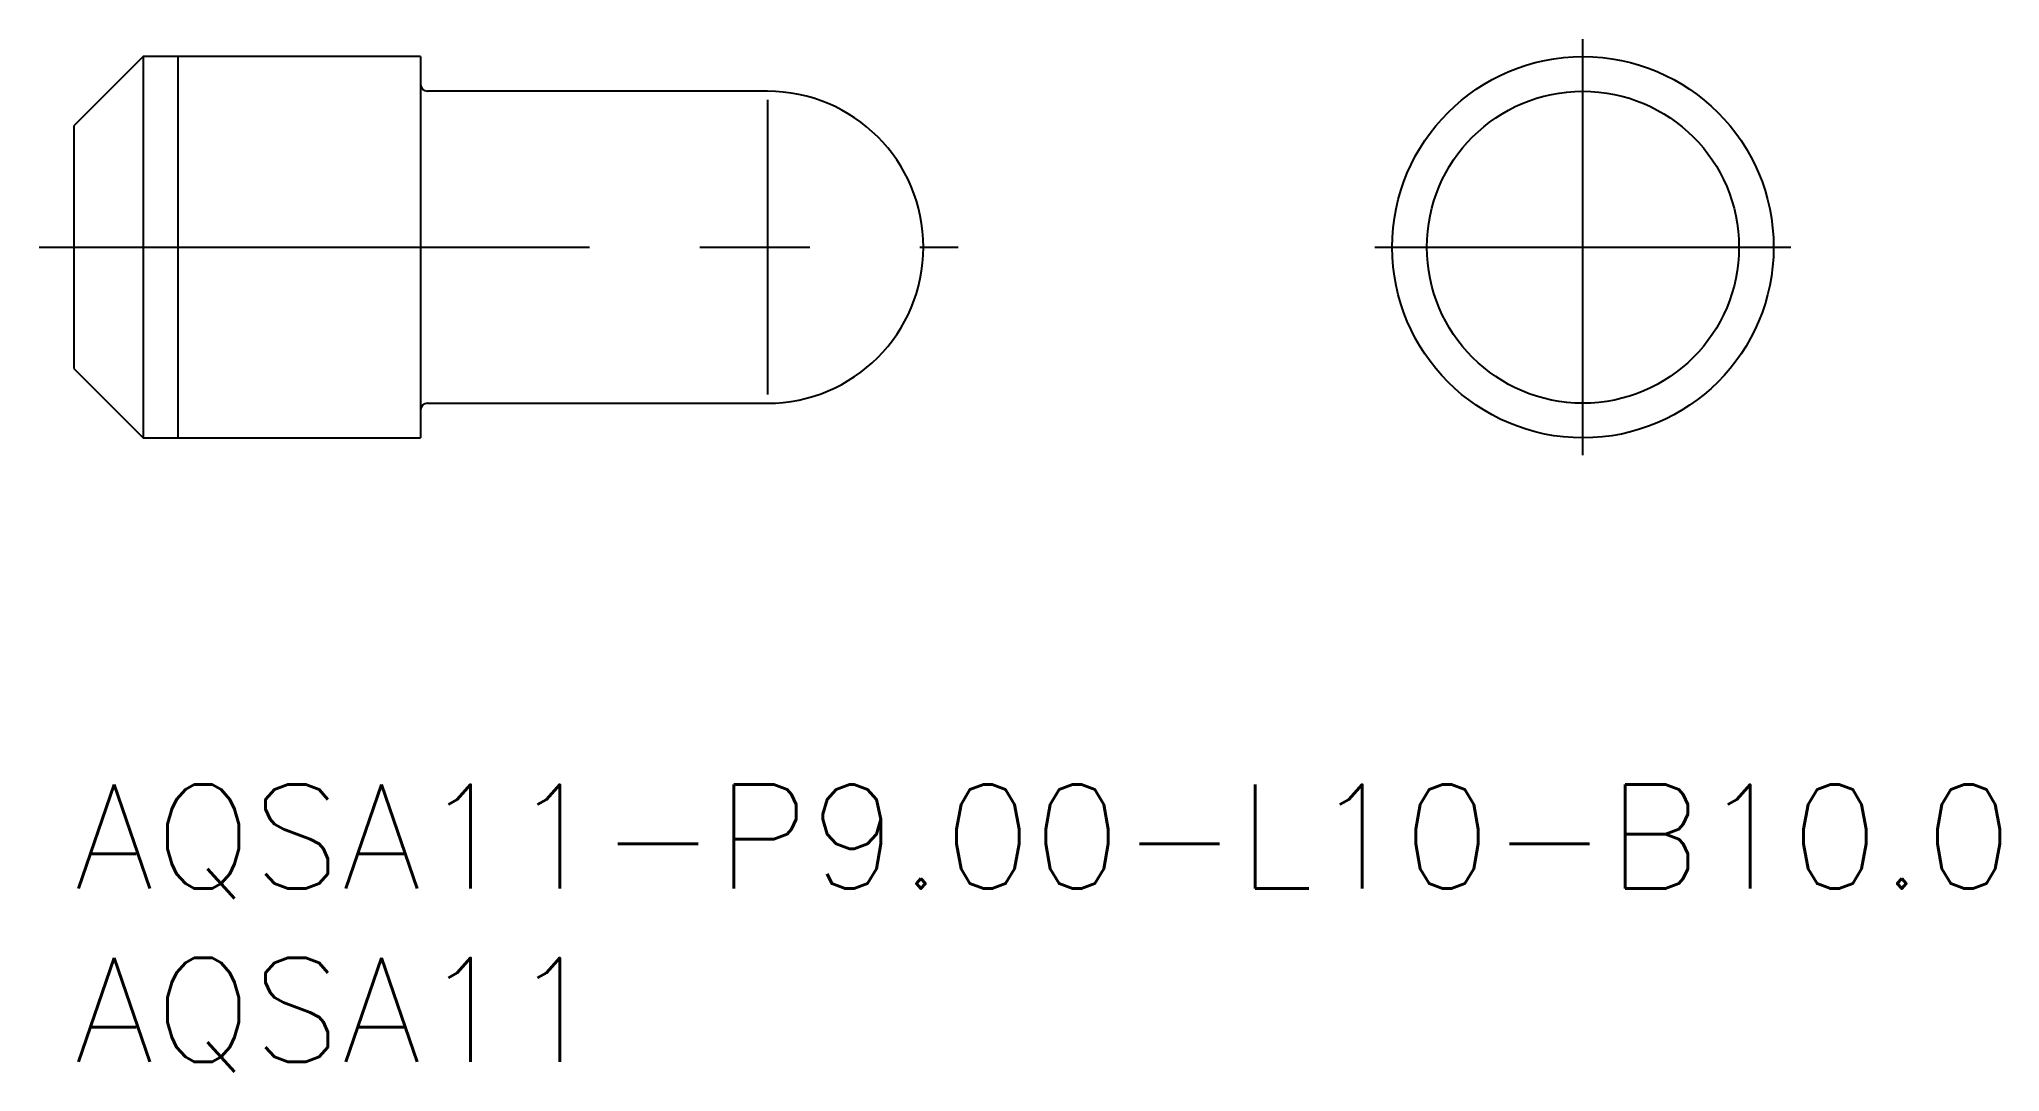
# Model space of a CAD drawing. Extents: x -1 to 55.5, y -8.3 to 21.5.
import ezdxf

# ---------------------------------------------------------------- set-up
doc = ezdxf.new("R2010")
doc.units = 0
doc.header["$LTSCALE"] = 0.5
doc.linetypes.add('CENTER', pattern=[50.8, 31.75, -6.35, 6.35, -6.35])
for name, color, linetype in [('MSM_CENTER', 1, 'CENTER'), ('MSM_CONTINUOUS', 7, 'CONTINUOUS'), ('MSM_NARROW', 5, 'CONTINUOUS'), ('MSM_PART_NUMBER', 7, 'CONTINUOUS')]:
    doc.layers.add(name, color=color, linetype=linetype)
doc.styles.get("Standard").update_dxf_attribs({"font": 'txt.shx', "height": 1, "bigfont": 'bigfont.shx'})

# ---------------------------------------------------------------- blocks, each defined once
blk = doc.blocks.new('*U13')
at = {"layer": 'MSM_PART_NUMBER'}
blk.add_text('AQSA11-P9.00-L10-B10.0', height=3, dxfattribs=at).set_placement((0, -3))
blk = doc.blocks.new('*U14')
at = {"layer": 'MSM_PART_NUMBER'}
blk.add_text('AQSA11', height=3, dxfattribs=at).set_placement((0, -8))

msp = doc.modelspace()

# ---------------------------------------------------------------- linework, layer by layer
at = {"layer": 'MSM_CENTER'}
for p, q in [((43.521, 9.5), (43.521, 21.5)), ((-1, 15.5), (25.5, 15.5)), ((37.521, 15.5), (49.521, 15.5))]:
    msp.add_line(p, q, dxfattribs=at)
at = {"layer": 'MSM_CONTINUOUS'}
for p, q in [((2, 21), (0, 19)), ((10, 21), (2, 21)), ((2, 21), (2, 10)), ((10, 21), (10, 10)), ((20, 20), (10.2, 20)), ((0, 19), (0, 12)), ((0, 12), (2, 10)), ((10.2, 11), (20, 11)), ((2, 10), (10, 10))]:
    msp.add_line(p, q, dxfattribs=at)
for radius in [5.5, 4.5]:
    msp.add_circle((43.521, 15.5), radius, dxfattribs=at)
for centre, radius, start, end in [((10.2, 20.2), 0.2, 180, 270), ((20, 15.5), 4.5, 270, 90), ((10.2, 10.8), 0.2, 90, 180)]:
    msp.add_arc(centre, radius, start, end, dxfattribs=at)
at = {"layer": 'MSM_NARROW'}
for p, q in [((3, 21), (3, 10)), ((20, 19.75), (20, 11.25))]:
    msp.add_line(p, q, dxfattribs=at)

# ---------------------------------------------------------------- block references
at = {"layer": 'MSM_CONTINUOUS'}
for name in ['*U13', '*U14']:
    msp.add_blockref(name, (0, 0), dxfattribs=at)

doc.saveas('drawing.dxf')
